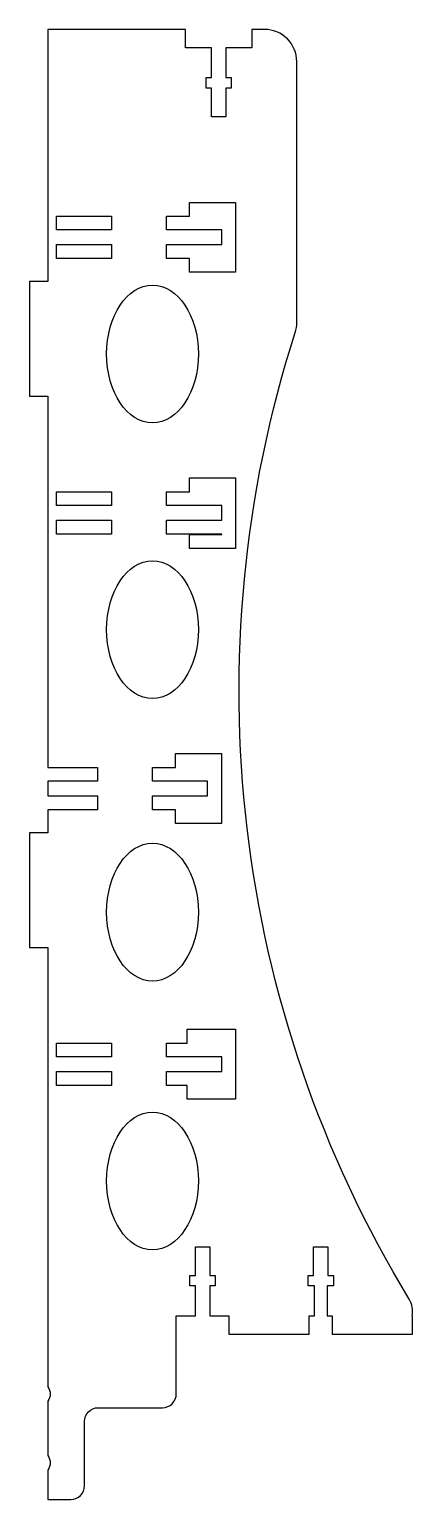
# Model space of a CAD drawing. Header units: millimetres. Extents: x -12 to 71, y -40 to 280.
import ezdxf

# ---------------------------------------------------------------- set-up
doc = ezdxf.new("R2010")
doc.units = ezdxf.units.MM

msp = doc.modelspace()

# ---------------------------------------------------------------- linework, layer by layer
msp.add_lwpolyline([(45.9, 214.03, 0.077906), (46.23, 216.17), (46.23, 273, 0.414214), (39.23, 280), (36.46, 280), (36.46, 276), (30.81, 276), (30.81, 269.5), (31.98, 269.5), (31.98, 267.2), (30.81, 267.2), (30.81, 261), (27.66, 261), (27.66, 267.2), (26.48, 267.2), (26.48, 269.5), (27.66, 269.5), (27.66, 276), (22, 276), (22, 280), (-8, 280), (-8, 276), (-8, 225.16), (-12, 225.16), (-12, 200.16), (-8, 200.16), (-8, 119.36), (2.82, 119.36), (2.82, 116.36), (-8, 116.36), (-8, 113.16), (2.82, 113.16), (2.82, 110.16), (-8, 110.16), (-8, 105.16), (-12, 105.16), (-12, 80.16), (-8, 80.16), (-8, -15.42, -0.346097), (-8, -18.58), (-8, -30.42, -0.346097), (-8, -33.58), (-8, -40), (-3, -40, 0.414214), (0, -37), (0, -23, -0.414214), (3, -20), (17, -20, 0.414214), (20, -17), (20, 0), (24.15, 0), (24.15, 6.5), (22.98, 6.5), (22.98, 8.8), (24.15, 8.8), (24.15, 15), (27.3, 15), (27.3, 8.8), (28.48, 8.8), (28.48, 6.5), (27.3, 6.5), (27.3, 0), (31.46, 0), (31.46, -4), (48.96, -4), (48.96, 0), (50.09, 0), (50.09, 6.5), (48.71, 6.5), (48.71, 8.8), (49.88, 8.8), (49.88, 15), (53.03, 15), (53.03, 8.8), (54.21, 8.8), (54.21, 6.5), (52.83, 6.5), (52.83, 0), (53.96, 0), (53.96, -4), (71.46, -4), (71.46, 0), (71.36, 0, 0.189032), (70.73, 3.6, -0.217576)], format="xyb", close=True)
for points in [[(22.89, 239.36), (22.89, 242.36), (32.89, 242.36), (32.89, 227.16), (22.89, 227.16), (22.89, 230.16), (17.89, 230.16), (17.89, 233.16), (29.89, 233.16), (29.89, 236.36), (17.89, 236.36), (17.89, 239.36)], [(5.89, 239.36), (5.89, 236.36), (-6.11, 236.36), (-6.11, 239.36)], [(5.89, 233.16), (5.89, 230.16), (-6.11, 230.16), (-6.11, 233.16)], [(-6.11, 179.36), (5.89, 179.36), (5.89, 176.36), (-6.11, 176.36)], [(22.89, 179.36), (22.89, 182.36), (32.89, 182.36), (32.89, 167.03), (22.89, 167.03), (22.89, 170.03), (29.89, 170.03), (29.89, 170.16), (17.89, 170.16), (17.89, 173.16), (29.89, 173.16), (29.89, 176.36), (17.89, 176.36), (17.89, 179.36)], [(5.89, 173.16), (5.89, 170.16), (-6.11, 170.16), (-6.11, 173.16)], [(19.82, 119.36), (19.82, 122.36), (29.82, 122.36), (29.82, 107.16), (19.82, 107.16), (19.82, 110.16), (14.82, 110.16), (14.82, 113.16), (26.82, 113.16), (26.82, 116.36), (14.82, 116.36), (14.82, 119.36)], [(22.33, 59.36), (22.33, 62.36), (32.89, 62.36), (32.89, 47.16), (22.33, 47.16), (22.33, 50.16), (17.89, 50.16), (17.89, 53.16), (29.89, 53.16), (29.89, 56.36), (17.89, 56.36), (17.89, 59.36)], [(-6.11, 59.36), (5.89, 59.36), (5.89, 56.36), (-6.11, 56.36)], [(-6.11, 53.16), (5.89, 53.16), (5.89, 50.16), (-6.11, 50.16)]]:
    msp.add_lwpolyline(points, close=True)
for centre in [(14.82, 209.36), (14.82, 149.36), (14.82, 87.86), (14.82, 29.36)]:
    msp.add_ellipse(centre, major_axis=(0, -15), ratio=0.666667)

doc.saveas('drawing.dxf')
